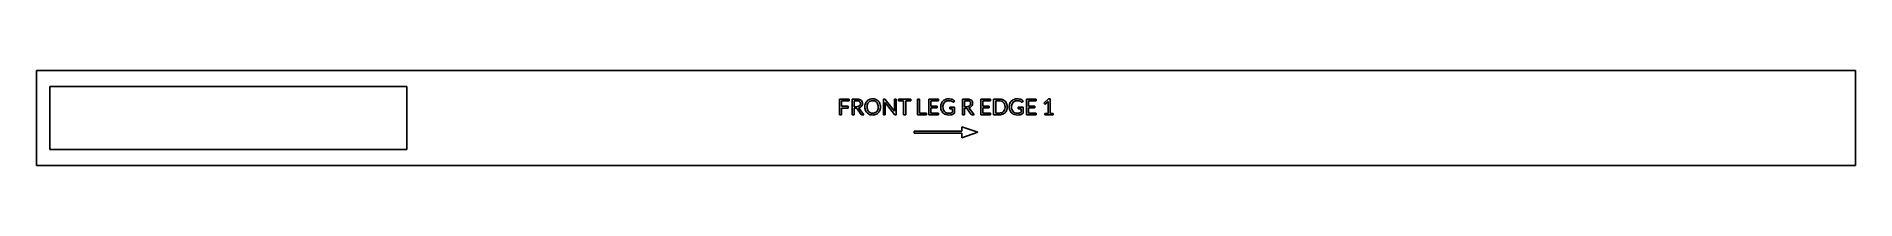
# Model space of a CAD drawing. Header units: millimetres. Extents: x 0 to 574, y 0 to 30.
import ezdxf

# ---------------------------------------------------------------- set-up
doc = ezdxf.new("R2010")
doc.units = ezdxf.units.MM
for name, color, linetype in [('LABEL', 7, 'Continuous'), ('OUTLINE', 7, 'Continuous'), ('POCKET_D8', 7, 'Continuous')]:
    doc.layers.add(name, color=color, linetype=linetype)

msp = doc.modelspace()

# ---------------------------------------------------------------- linework, layer by layer
at = {"layer": 'LABEL'}
for p, q in [((253.29, 16), (253.29, 21)), ((253.29, 21), (256.37, 21)), ((256.37, 20.45), (253.97, 20.45)), ((253.97, 20.45), (253.97, 18.7)), ((253.97, 18.7), (256.02, 18.7)), ((256.02, 18.15), (253.97, 18.15)), ((253.97, 18.15), (253.97, 16)), ((256.02, 18.7), (256.02, 18.15)), ((256.37, 21), (256.37, 20.45)), ((257.31, 16), (257.31, 21)), ((257.31, 21), (258.72, 21)), ((258.72, 20.47), (257.98, 20.47)), ((257.98, 20.47), (257.98, 18.58)), ((257.98, 18.58), (258.69, 18.58)), ((257.98, 18.09), (257.98, 16)), ((258.49, 18.09), (257.98, 18.09)), ((260.13, 16.14), (258.83, 17.93)), ((259.54, 17.99), (261, 16)), ((267.14, 16), (267.14, 21)), ((267.14, 21), (267.49, 21)), ((267.72, 20.88), (270.62, 17.12)), ((270.61, 16.12), (267.72, 19.89)), ((267.72, 19.89), (267.73, 19.56)), ((267.73, 19.56), (267.73, 16)), ((270.6, 17.46), (270.6, 21)), ((270.6, 21), (271.2, 21)), ((270.62, 17.12), (270.6, 17.46)), ((271.2, 21), (271.2, 16)), ((271.91, 20.43), (271.91, 21)), ((271.91, 21), (275.82, 21)), ((273.53, 20.43), (271.91, 20.43)), ((273.53, 16), (273.53, 20.43)), ((275.82, 20.43), (274.21, 20.43)), ((274.21, 20.43), (274.21, 16)), ((275.82, 21), (275.82, 20.43)), ((277.88, 16), (277.88, 21)), ((277.88, 21), (278.56, 21)), ((278.56, 21), (278.56, 16.57)), ((281.47, 16), (281.47, 21)), ((281.47, 21), (284.55, 21)), ((284.55, 20.45), (282.15, 20.45)), ((282.15, 20.45), (282.15, 18.79)), ((282.15, 18.79), (284.09, 18.79)), ((284.09, 18.26), (282.15, 18.26)), ((282.15, 18.26), (282.15, 16.55)), ((284.09, 18.79), (284.09, 18.26)), ((284.55, 21), (284.55, 20.45)), ((288.07, 18.02), (288.07, 18.4)), ((288.07, 18.4), (289.6, 18.4)), ((288.99, 17.89), (288.22, 17.89)), ((288.99, 16.79), (288.99, 17.89)), ((289.56, 20.42), (289.37, 20.12)), ((289.6, 18.4), (289.6, 16.48)), ((292.06, 16), (292.06, 21)), ((292.06, 21), (293.47, 21)), ((293.47, 20.47), (292.73, 20.47)), ((292.73, 20.47), (292.73, 18.58)), ((292.73, 18.58), (293.44, 18.58)), ((292.73, 18.09), (292.73, 16)), ((293.25, 18.09), (292.73, 18.09)), ((294.88, 16.14), (293.59, 17.93)), ((294.3, 17.99), (295.76, 16)), ((297.83, 16), (297.83, 21)), ((297.83, 21), (300.91, 21)), ((300.91, 20.45), (298.51, 20.45)), ((298.51, 20.45), (298.51, 18.79)), ((298.51, 18.79), (300.46, 18.79)), ((300.46, 18.26), (298.51, 18.26)), ((298.51, 18.26), (298.51, 16.55)), ((300.46, 18.79), (300.46, 18.26)), ((300.91, 21), (300.91, 20.45)), ((301.89, 16), (301.89, 21)), ((301.89, 21), (303.76, 21)), ((303.76, 20.45), (302.57, 20.45)), ((302.57, 20.45), (302.57, 16.55)), ((309.69, 18.02), (309.69, 18.4)), ((309.69, 18.4), (311.22, 18.4)), ((310.61, 17.89), (309.83, 17.89)), ((310.61, 16.79), (310.61, 17.89)), ((311.18, 20.42), (310.99, 20.12)), ((311.22, 18.4), (311.22, 16.48)), ((312.26, 16), (312.26, 21)), ((312.26, 21), (315.34, 21)), ((315.34, 20.45), (312.94, 20.45)), ((312.94, 20.45), (312.94, 18.79)), ((312.94, 18.79), (314.89, 18.79)), ((314.89, 18.26), (312.94, 18.26)), ((312.94, 18.26), (312.94, 16.55)), ((314.89, 18.79), (314.89, 18.26)), ((315.34, 21), (315.34, 20.45)), ((317.76, 19.72), (319.25, 21.01)), ((317.96, 19.45), (317.76, 19.72)), ((319.14, 20.19), (318.25, 19.43)), ((319.13, 19.88), (319.14, 20.19)), ((319.13, 16.47), (319.13, 19.88)), ((319.25, 21.01), (319.75, 21.01)), ((319.75, 21.01), (319.75, 16.47)), ((253.97, 16), (253.29, 16)), ((257.98, 16), (257.31, 16)), ((261, 16), (260.4, 16)), ((267.73, 16), (267.14, 16)), ((271.2, 16), (270.85, 16)), ((274.21, 16), (273.53, 16)), ((280.72, 16), (277.88, 16)), ((278.56, 16.57), (280.72, 16.57)), ((280.72, 16.57), (280.72, 16)), ((284.55, 16), (281.47, 16)), ((282.15, 16.55), (284.55, 16.55)), ((284.55, 16.55), (284.55, 16)), ((291.89, 12.25), (291.89, 10.8)), ((296.89, 10.5), (291.89, 12.25)), ((292.73, 16), (292.06, 16)), ((295.76, 16), (295.16, 16)), ((300.91, 16), (297.83, 16)), ((298.51, 16.55), (300.91, 16.55)), ((300.91, 16.55), (300.91, 16)), ((303.76, 16), (301.89, 16)), ((302.57, 16.55), (303.76, 16.55)), ((315.34, 16), (312.26, 16)), ((312.94, 16.55), (315.34, 16.55)), ((315.34, 16.55), (315.34, 16)), ((318.06, 16.47), (319.13, 16.47)), ((318.06, 16), (318.06, 16.47)), ((320.74, 16), (318.06, 16)), ((319.75, 16.47), (320.74, 16.47)), ((320.74, 16.47), (320.74, 16)), ((291.89, 10.8), (276.89, 10.8)), ((276.89, 10.8), (276.89, 10.2)), ((276.89, 10.2), (291.89, 10.2)), ((291.89, 8.75), (296.89, 10.5)), ((291.89, 10.2), (291.89, 8.75))]:
    msp.add_line(p, q, dxfattribs=at)
for centre, radius, start, end in [((258.49, 17.12), 0.971, 86.38229, 90), ((258.52, 17.53), 0.557, 80.07375, 86.38229), ((258.57, 17.79), 0.291, 53.75884, 80.07375), ((258.69, 20.41), 1.83, 270, 289.91548), ((258.72, 17), 4, 81.6269, 90), ((258.72, 17.86), 2.61, 80.84957, 90), ((258.49, 17.69), 0.419, 35.31121, 53.75884), ((258.96, 19.36), 1.08, 59.0418, 80.84957), ((259.03, 19.08), 1.9, 64.06919, 81.6269), ((259.02, 19.51), 0.869, 289.91548, 330.49485), ((258.82, 20.38), 2.23, 282.89374, 288.31777), ((259.01, 17.66), 0.62, 45.40495, 59.74356), ((258.84, 17.49), 0.856, 34.99202, 45.40495), ((259.14, 19.66), 0.741, 34.07879, 59.0418), ((258.95, 19.99), 1.83, 288.31777, 294.94391), ((259.07, 19.73), 1.54, 294.94391, 318.06737), ((259.1, 19.63), 0.791, 10.65817, 34.07879), ((258.97, 19.53), 0.922, 330.49485, 352.82972), ((259.3, 19.64), 1.28, 41.69299, 64.06919), ((258.74, 19.56), 1.16, 352.82972, 10.65817), ((259.25, 19.57), 1.3, 318.06737, 345.27702), ((259.4, 19.73), 1.14, 16.62328, 41.69299), ((259.04, 19.62), 1.52, 0.96907, 16.62328), ((259.04, 19.62), 1.52, 345.27702, 0.96907), ((264.52, 18.49), 3.23, 170.20785, 187.63687), ((263.92, 18.41), 2.63, 187.63687, 208.99651), ((263.9, 18.59), 2.61, 146.28272, 170.20785), ((263.57, 18.81), 2.22, 118.24767, 146.28272), ((264.51, 18.54), 2.53, 160.68471, 175.89), ((265.09, 18.5), 3.11, 175.89, 189.14459), ((263.95, 18.32), 1.96, 189.14459, 210.07496), ((263.67, 18.83), 1.64, 137.47166, 160.68471), ((263.6, 18.11), 1.55, 210.07496, 235.7954), ((263.6, 18.9), 1.54, 107.31828, 137.47166), ((263.68, 18.61), 2.44, 97.15718, 118.24767), ((263.76, 18.37), 2.1, 84.95755, 107.31828), ((263.74, 18.15), 2.91, 79.39833, 97.15718), ((263.79, 18.66), 1.81, 62.61868, 84.95755), ((263.84, 18.67), 2.38, 54.83784, 79.39833), ((263.93, 18.92), 1.51, 35.96394, 62.61868), ((263.89, 18.12), 1.56, 307.8521, 330.04639), ((263.7, 18.76), 1.79, 13.83902, 35.96394), ((263.91, 18.77), 2.26, 28.95873, 54.83784), ((263.58, 18.29), 1.92, 330.04639, 348.06939), ((263.93, 18.21), 2.24, 310.07289, 338.66496), ((262.64, 18.5), 2.88, 360, 13.83902), ((262.61, 18.5), 2.91, 348.06939, 0), ((263.67, 18.64), 2.53, 12.89064, 28.95873), ((263.19, 18.5), 3.03, 338.66496, 360), ((263.06, 18.5), 3.16, 0, 12.89064), ((267.49, 20.59), 0.406, 76.14731, 90), ((267.54, 20.8), 0.19, 47.08257, 76.14731), ((267.39, 20.64), 0.419, 41.72062, 47.08257), ((267.15, 20.43), 0.735, 38.65981, 41.72062), ((288.5, 18.51), 3.28, 169.07241, 187.38604), ((287.87, 18.43), 2.64, 187.38604, 212.59108), ((287.67, 18.67), 2.43, 144.54485, 169.07241), ((287.46, 18.82), 2.17, 116.76886, 144.54485), ((288.65, 18.5), 2.73, 165.41154, 180), ((288.66, 18.5), 2.74, 180, 196.80233), ((287.72, 18.74), 1.77, 143.10191, 165.41154), ((287.68, 18.2), 1.71, 196.80233, 223.40886), ((287.56, 18.86), 1.57, 116.51606, 143.10191), ((287.73, 18.29), 2.76, 94.73769, 116.76886), ((287.73, 18.53), 1.94, 94.89733, 116.51606), ((287.78, 17.7), 3.36, 77.63937, 94.73769), ((287.79, 17.78), 2.69, 83.2446, 94.89733), ((288.19, 18.02), 0.125, 180, 229.88601), ((287.87, 18.49), 1.98, 67.42586, 83.2446), ((288.22, 18.05), 0.159, 229.88601, 270), ((288.01, 18.75), 2.28, 52.66991, 77.63937), ((288.01, 18.82), 1.62, 58.1779, 67.42586), ((291.95, 25.16), 5.84, 238.1779, 240.75117), ((289.29, 20.4), 0.388, 239.93142, 245.11018), ((289.24, 20.29), 0.269, 245.11018, 252.55281), ((289.21, 20.2), 0.173, 252.55281, 293.01382), ((289.19, 20.23), 0.203, 293.01382, 327.80427), ((287.9, 18.61), 2.45, 50.1347, 52.66991), ((287.9, 18.61), 2.46, 47.60256, 50.1347), ((293.25, 17.12), 0.971, 86.38229, 90), ((293.27, 17.53), 0.557, 80.07375, 86.38229), ((293.32, 17.79), 0.291, 53.75884, 80.07375), ((293.44, 20.41), 1.83, 270, 289.91548), ((293.47, 17), 4, 81.6269, 90), ((293.47, 17.86), 2.61, 80.84957, 90), ((293.24, 17.69), 0.419, 35.31121, 53.75884), ((293.72, 19.36), 1.08, 59.0418, 80.84957), ((293.78, 19.08), 1.9, 64.06919, 81.6269), ((293.77, 19.51), 0.869, 289.91548, 330.49485), ((293.58, 20.38), 2.23, 282.89374, 288.31777), ((293.76, 17.66), 0.62, 45.40495, 59.74356), ((293.6, 17.49), 0.856, 34.99202, 45.40495), ((293.89, 19.66), 0.741, 34.07879, 59.0418), ((293.7, 19.99), 1.83, 288.31777, 294.94391), ((293.83, 19.73), 1.54, 294.94391, 318.06737), ((293.85, 19.63), 0.791, 10.65817, 34.07879), ((293.72, 19.53), 0.922, 330.49485, 352.82972), ((294.05, 19.64), 1.28, 41.69299, 64.06919), ((293.49, 19.56), 1.16, 352.82972, 10.65817), ((294, 19.57), 1.3, 318.06737, 345.27702), ((294.16, 19.73), 1.14, 16.62328, 41.69299), ((293.79, 19.62), 1.52, 0.96907, 16.62328), ((293.79, 19.62), 1.52, 345.27702, 0.96907), ((303.76, 18.13), 2.87, 70.34232, 90), ((303.76, 18.13), 2.33, 85.25717, 90), ((303.78, 18.47), 1.98, 79.69515, 85.25717), ((303.84, 18.76), 1.68, 56.02227, 79.69515), ((303.99, 18.79), 2.17, 44.54164, 70.34232), ((303.92, 18.89), 1.53, 30.09424, 56.02227), ((303.85, 18.16), 1.62, 317.29061, 340.59401), ((303.56, 18.68), 1.95, 9.16175, 30.09424), ((303.03, 18.45), 2.49, 340.59401, 355.88181), ((302.43, 18.5), 3.1, 355.88181, 9.16175), ((303.92, 18.72), 2.27, 14.47764, 44.54164), ((303.63, 18.42), 2.58, 328.7649, 352.73998), ((303.05, 18.49), 3.17, 352.73998, 14.47764), ((310.12, 18.51), 3.28, 169.07241, 187.38604), ((309.49, 18.43), 2.64, 187.38604, 212.59108), ((309.29, 18.67), 2.43, 144.54485, 169.07241), ((309.08, 18.82), 2.17, 116.76886, 144.54485), ((310.27, 18.5), 2.73, 165.41154, 180), ((310.28, 18.5), 2.74, 180, 196.80233), ((309.34, 18.74), 1.77, 143.10191, 165.41154), ((309.3, 18.2), 1.71, 196.80233, 223.40886), ((309.18, 18.86), 1.57, 116.51606, 143.10191), ((309.35, 18.29), 2.76, 94.73769, 116.76886), ((309.34, 18.53), 1.94, 94.89733, 116.51606), ((309.4, 17.7), 3.36, 77.63937, 94.73769), ((309.41, 17.78), 2.69, 83.2446, 94.89733), ((309.81, 18.02), 0.125, 180, 229.88601), ((309.49, 18.49), 1.98, 67.42586, 83.2446), ((309.83, 18.05), 0.159, 229.88601, 270), ((309.63, 18.75), 2.28, 52.66991, 77.63937), ((309.63, 18.82), 1.62, 58.1779, 67.42586), ((313.57, 25.16), 5.84, 238.1779, 240.75117), ((310.9, 20.4), 0.388, 239.93142, 245.11018), ((310.85, 20.29), 0.269, 245.11018, 252.55281), ((310.83, 20.2), 0.173, 252.55281, 293.01382), ((310.81, 20.23), 0.203, 293.01382, 327.80427), ((309.52, 18.61), 2.45, 50.1347, 52.66991), ((309.52, 18.61), 2.46, 47.60256, 50.1347), ((318.1, 19.55), 0.171, 213.69007, 267.97975), ((318.1, 19.62), 0.237, 267.97975, 308.65981), ((260.37, 16.29), 0.284, 211.37301, 243.65396), ((260.4, 16.35), 0.351, 243.65396, 270), ((263.58, 18.22), 2.24, 208.99651, 234.97147), ((263.66, 18.33), 2.38, 234.97147, 259.47647), ((263.67, 18.22), 1.68, 235.7954, 259.56252), ((263.76, 18.86), 2.92, 259.47647, 281.91014), ((263.76, 18.7), 2.17, 259.56252, 272.21335), ((263.77, 18.49), 1.96, 272.21335, 286.18278), ((263.87, 18.15), 1.6, 286.18278, 307.8521), ((263.88, 18.26), 2.31, 281.91014, 310.07289), ((270.88, 16.33), 0.336, 218.29016, 242.16669), ((270.85, 16.29), 0.287, 242.16669, 270), ((287.54, 18.21), 2.24, 212.59108, 242.03207), ((287.6, 18.13), 1.61, 223.40886, 249.37052), ((287.6, 18.34), 2.38, 242.03207, 264.04506), ((287.75, 18.53), 2.04, 249.37052, 270), ((287.78, 19.99), 4.05, 264.04506, 277.12502), ((287.75, 19.54), 3.04, 270, 280.72167), ((287.9, 19.04), 3.09, 277.12502, 290.43837), ((287.89, 18.78), 2.28, 280.72167, 295.03753), ((287.57, 19.48), 3.05, 295.03753, 296.43011), ((287.5, 19.61), 3.19, 296.43011, 297.75854), ((288.04, 18.65), 2.67, 290.43837, 305.83765), ((295.13, 16.29), 0.284, 211.37301, 243.65396), ((295.16, 16.35), 0.351, 243.65396, 270), ((303.76, 18.59), 2.04, 270, 290.08671), ((303.76, 18.98), 2.98, 270, 283.32175), ((303.9, 18.37), 2.35, 283.32175, 300.14511), ((303.94, 18.08), 1.5, 290.08671, 317.29061), ((304, 18.19), 2.15, 300.14511, 328.7649), ((309.16, 18.21), 2.24, 212.59108, 242.03207), ((309.22, 18.13), 1.61, 223.40886, 249.37052), ((309.22, 18.34), 2.38, 242.03207, 264.04506), ((309.37, 18.53), 2.04, 249.37052, 270), ((309.4, 19.99), 4.05, 264.04506, 277.12502), ((309.37, 19.54), 3.04, 270, 280.72167), ((309.51, 19.04), 3.09, 277.12502, 290.43837), ((309.51, 18.78), 2.28, 280.72167, 295.03753), ((309.19, 19.48), 3.05, 295.03753, 296.43011), ((309.12, 19.61), 3.19, 296.43011, 297.75854), ((309.66, 18.65), 2.67, 290.43837, 305.83765)]:
    msp.add_arc(centre, radius, start, end, dxfattribs=at)
at = {"layer": 'OUTLINE'}
for p, q in [((573.79, 30), (0, 30)), ((0, 30), (0, 0)), ((573.79, 0), (573.79, 30)), ((0, 0), (573.79, 0))]:
    msp.add_line(p, q, dxfattribs=at)
at = {"layer": 'POCKET_D8'}
for p, q in [((4.21, 5), (4.21, 25)), ((4.21, 25), (116.79, 25)), ((116.79, 25), (116.79, 5)), ((116.79, 5), (4.21, 5))]:
    msp.add_line(p, q, dxfattribs=at)

doc.saveas('drawing.dxf')
